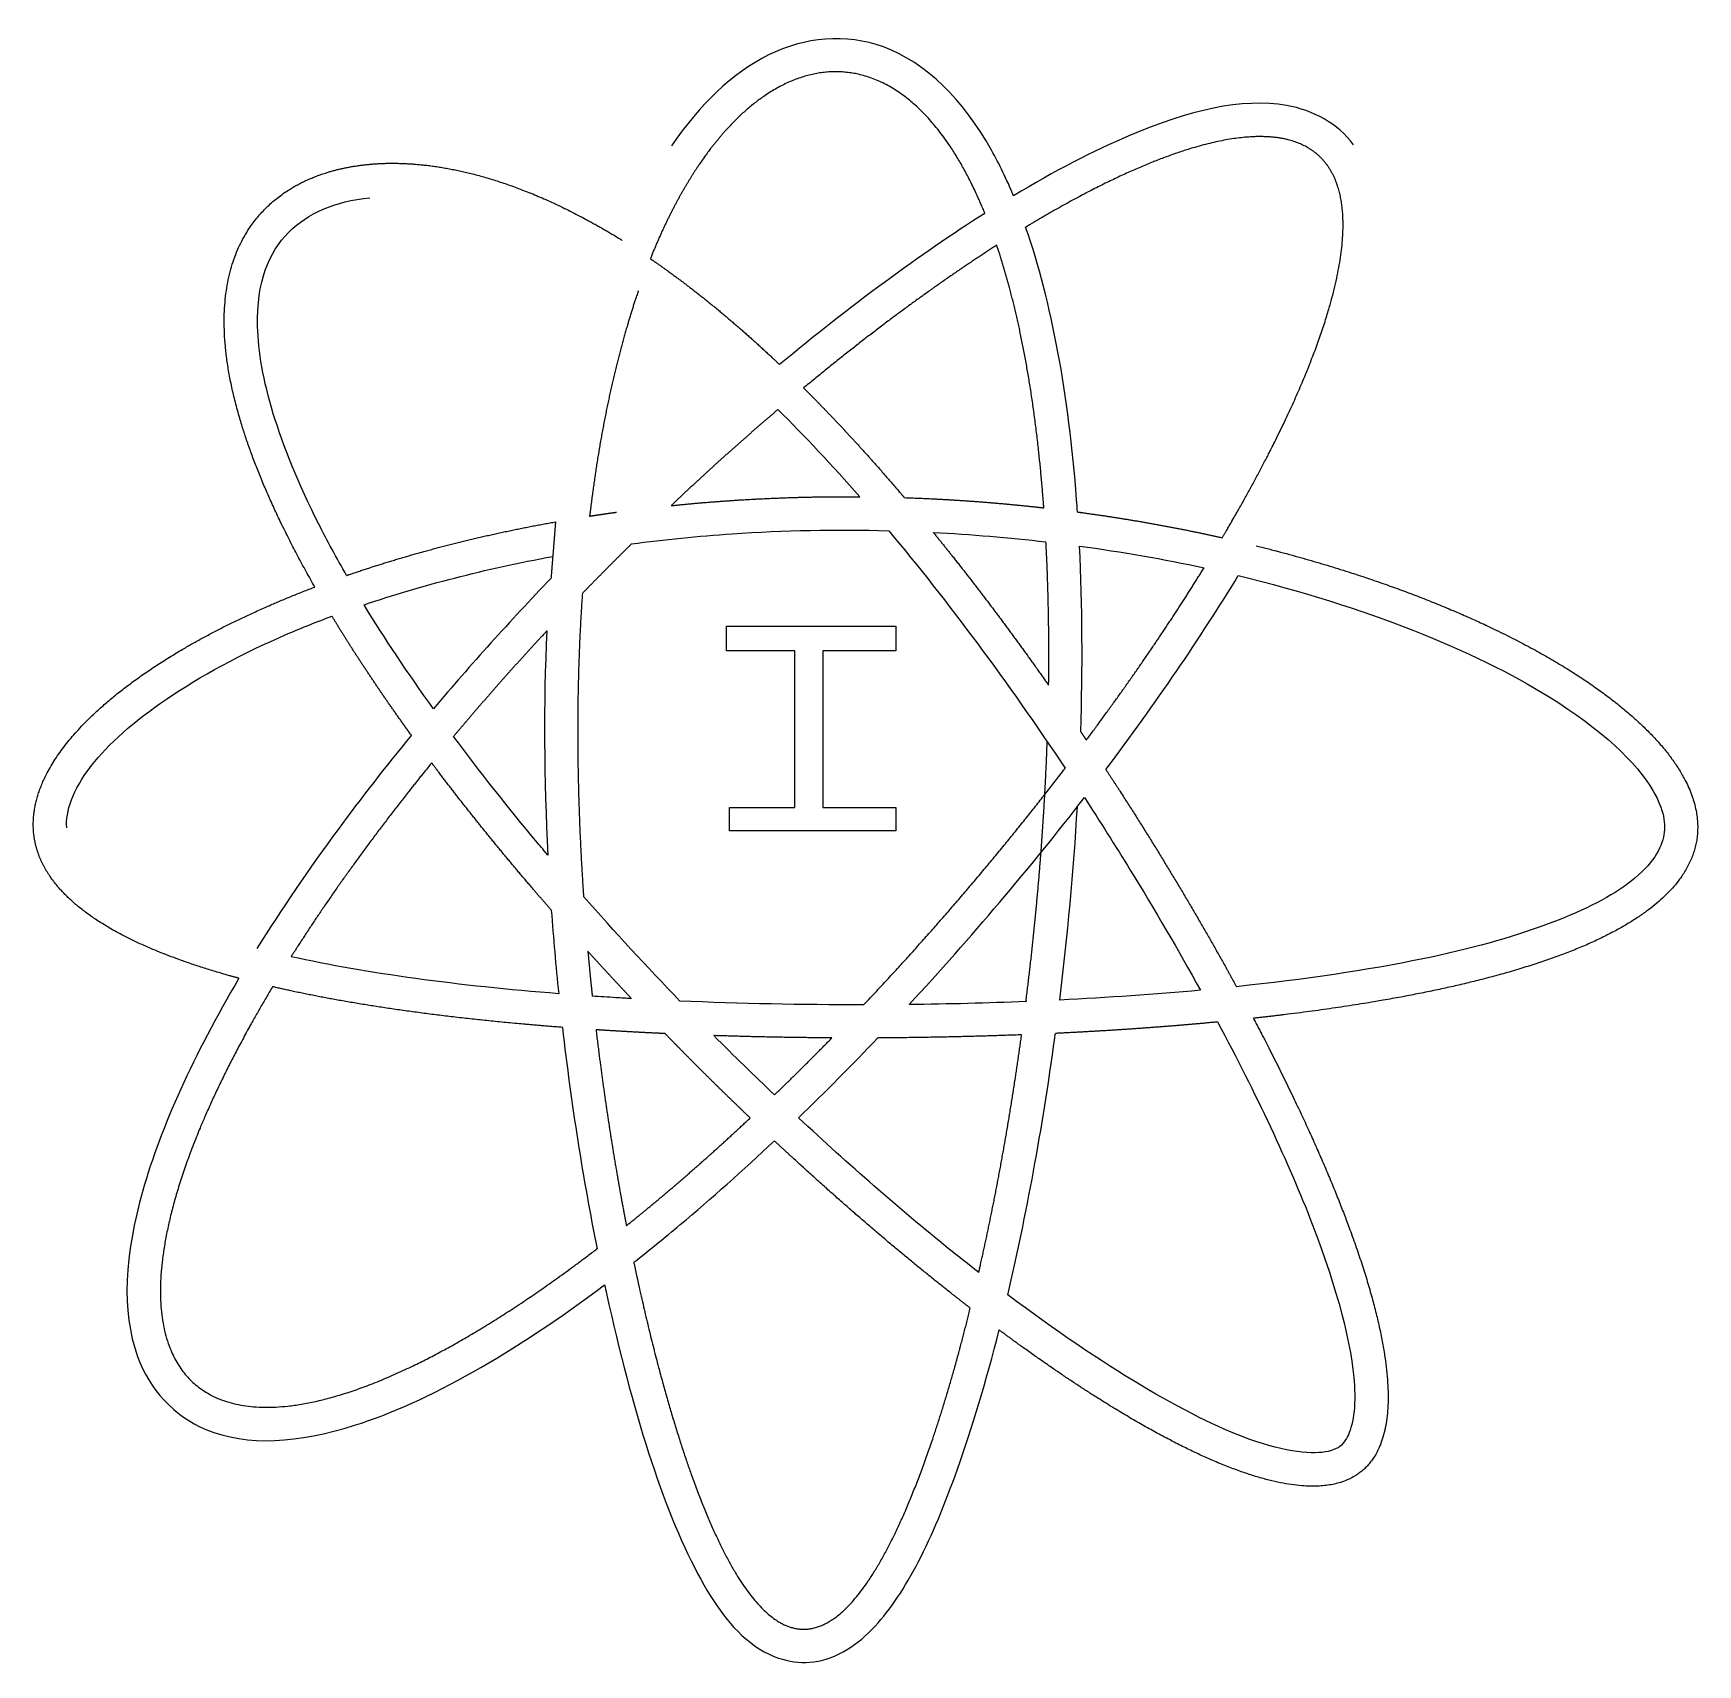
# Model space of a CAD drawing. Header units: millimetres. Extents: x -30 to 20, y -25.1 to 23.9.
import ezdxf

# ---------------------------------------------------------------- set-up
doc = ezdxf.new("R2010")
doc.units = ezdxf.units.MM
doc.layers.get('0').update_dxf_attribs({"linetype": 'CONTINUOUS'})

msp = doc.modelspace()

# ---------------------------------------------------------------- linework, layer by layer
for p, q in [((-7.127, 6.134), (-6.287, 6.134)), ((-6.287, -0.025), (-7.127, -0.025))]:
    msp.add_line(p, q)
msp.add_lwpolyline([(-9.18, 6.134), (-4.094, 6.134), (-4.094, 5.388), (-6.287, 5.388), (-6.287, 0.675), (-4.094, 0.675), (-4.094, -0.025), (-9.087, -0.025), (-9.087, 0.675), (-7.127, 0.675), (-7.127, 5.388), (-9.18, 5.388)], close=True)
for points, degree, knots in [([(-0.553, 19.066), (-0.759, 19.556), (-0.98, 20.012), (-1.217, 20.433), (-2.077, 21.962), (-3.169, 23.058), (-4.466, 23.534), (-5.591, 23.946), (-6.828, 23.834), (-7.913, 23.296), (-9.017, 22.748), (-9.989, 21.798), (-10.828, 20.561)], 3, [0.8252866, 0.8252866, 0.8252866, 0.8252866, 0.8411987, 0.8411987, 0.8411987, 0.8989609, 0.8989609, 0.8989609, 0.9490336, 0.9490336, 0.9490336, 1, 1, 1, 1]), ([(-1.415, 18.534), (-1.603, 18.997), (-2.179, 20.25), (-3.271, 21.905), (-5.06, 23.177), (-7.013, 22.974), (-8.587, 21.823), (-9.547, 20.668), (-10, 20), (-10.324, 19.522), (-10.634, 18.998), (-10.929, 18.43), (-11.207, 17.82), (-11.466, 17.172)], 5, [0.8235969, 0.8235969, 0.8235969, 0.8235969, 0.8235969, 0.8235969, 0.85, 0.9, 0.95, 1, 1, 1, 1, 1, 1.0357893, 1.0357893, 1.0357893, 1.0357893, 1.0357893, 1.0357893]), ([(9.66, 20.596), (9.187, 21.234), (8.448, 21.638), (7.652, 21.776), (6.295, 22.011), (4.731, 21.633), (2.913, 20.863), (1.839, 20.408), (0.674, 19.802), (-0.553, 19.066)], 3, [0, 0, 0, 0, 0.035587, 0.035587, 0.035587, 0.0963124, 0.0963124, 0.0963124, 0.1321589, 0.1321589, 0.1321589, 0.1321589]), ([(5.716, 8.786), (5.813, 8.95), (6.79, 10.616), (8.364, 13.629), (9.333, 16.237), (9.6, 18.25), (9.209, 19.526), (8.857, 20), (8.506, 20.474), (7.489, 21.093), (5.86, 21.032), (3.703, 20.288), (1.166, 18.938), (-0.182, 18.122), (-0.19, 18.117)], 5, [0.8594029, 0.8594029, 0.8594029, 0.8594029, 0.8594029, 0.8594029, 0.8666667, 0.9333333, 1, 1, 1, 1, 1, 1.0666667, 1.1333333, 1.1337291, 1.1337291, 1.1337291, 1.1337291, 1.1337291, 1.1337291]), ([(-21.546, 7.306), (-22.182, 8.423), (-23.309, 10.634), (-24.416, 13.651), (-24.617, 16.852), (-23.359, 18.83), (-21.829, 19.662), (-20.634, 19.933), (-20, 20), (-19.366, 20.067), (-18.025, 20.061), (-16.508, 19.77), (-14.911, 19.185), (-13.258, 18.306), (-12.384, 17.769), (-12.316, 17.726)], 5, [0.8027079, 0.8027079, 0.8027079, 0.8027079, 0.8027079, 0.8027079, 0.85, 0.9, 0.95, 1, 1, 1, 1, 1, 1.05, 1.1, 1.1042414, 1.1042414, 1.1042414, 1.1042414, 1.1042414, 1.1042414]), ([(-20.591, 7.653), (-20.896, 8.182), (-21.176, 8.698), (-21.429, 9.198), (-22.651, 11.612), (-23.233, 13.65), (-23.267, 15.131), (-23.299, 16.49), (-22.928, 17.361), (-22.333, 17.963), (-21.767, 18.536), (-20.941, 18.896), (-19.896, 19.005)], 3, [0.8014314, 0.8014314, 0.8014314, 0.8014314, 0.8151618, 0.8151618, 0.8151618, 0.8814508, 0.8814508, 0.8814508, 0.9422541, 0.9422541, 0.9422541, 1, 1, 1, 1]), ([(1.367, 9.56), (1.359, 9.683), (1.35, 9.805), (1.341, 9.927), (1.101, 13.085), (0.595, 15.881), (-0.19, 18.117)], 3, [0.74567216, 0.74567216, 0.74567216, 0.74567216, 0.74825741, 0.74825741, 0.74825741, 0.81542291, 0.81542291, 0.81542291, 0.81542291]), ([(0.356, 9.685), (0.35, 9.767), (0.24, 11.234), (0.044, 12.983), (-0.229, 14.606), (-0.577, 16.075), (-0.974, 17.322), (-1.059, 17.575)], 5, [0.74706214, 0.74706214, 0.74706214, 0.74706214, 0.74706214, 0.74706214, 0.75, 0.8, 0.8131575, 0.8131575, 0.8131575, 0.8131575, 0.8131575, 0.8131575]), ([(-11.466, 17.172), (-10.891, 16.779), (-10.123, 16.214), (-9.347, 15.591), (-8.564, 14.91), (-7.776, 14.173), (-7.582, 13.989)], 5, [0.11471968, 0.11471968, 0.11471968, 0.11471968, 0.11471968, 0.11471968, 0.15, 0.16142391, 0.16142391, 0.16142391, 0.16142391, 0.16142391, 0.16142391]), ([(-11.827, 16.204), (-11.852, 16.129), (-12.209, 15.083), (-12.562, 13.811), (-12.859, 12.448), (-13.097, 11.008), (-13.271, 9.605), (-13.291, 9.435)], 5, [0.04613545, 0.04613545, 0.04613545, 0.04613545, 0.04613545, 0.04613545, 0.05, 0.1, 0.10686459, 0.10686459, 0.10686459, 0.10686459, 0.10686459, 0.10686459]), ([(-6.861, 13.288), (-6.35, 12.779), (-5.747, 12.153), (-5.141, 11.497), (-4.533, 10.812), (-3.925, 10.099), (-3.834, 9.992)], 5, [0.16992325, 0.16992325, 0.16992325, 0.16992325, 0.16992325, 0.16992325, 0.2, 0.20528313, 0.20528313, 0.20528313, 0.20528313, 0.20528313, 0.20528313]), ([(-10.844, 9.751), (-9.868, 9.852), (-8.743, 9.941), (-7.606, 9.999), (-6.463, 10.025), (-5.317, 10.02), (-5.177, 10.019)], 5, [1.21775583, 1.21775583, 1.21775583, 1.21775583, 1.21775583, 1.21775583, 1.25, 1.25447481, 1.25447481, 1.25447481, 1.25447481, 1.25447481, 1.25447481]), ([(1.367, 9.56), (1.464, 9.547), (2.358, 9.426), (3.242, 9.286), (4.113, 9.128), (4.968, 8.954), (5.716, 8.786)], 5, [0.29678919, 0.29678919, 0.29678919, 0.29678919, 0.29678919, 0.29678919, 0.3, 0.32633233, 0.32633233, 0.32633233, 0.32633233, 0.32633233, 0.32633233]), ([(-20.591, 7.653), (-20.528, 7.675), (-19.385, 8.068), (-18.176, 8.429), (-16.91, 8.754), (-15.594, 9.037), (-14.316, 9.264)], 5, [1.14741278, 1.14741278, 1.14741278, 1.14741278, 1.14741278, 1.14741278, 1.15, 1.19430598, 1.19430598, 1.19430598, 1.19430598, 1.19430598, 1.19430598]), ([(-14.316, 9.264), (-14.326, 9.133), (-14.347, 8.871), (-14.374, 8.532), (-14.401, 8.192), (-14.428, 7.853), (-14.445, 7.645), (-14.451, 7.568)], 5, [0, 0, 0, 0, 0, 0, 0.2, 0.4, 0.5173926, 0.5173926, 0.5173926, 0.5173926, 0.5173926, 0.5173926]), ([(-12.033, 8.601), (-11.041, 8.733), (-10.029, 8.835), (-9.005, 8.905), (-7.455, 9.01), (-5.879, 9.04), (-4.304, 8.998)], 3, [0.20896489, 0.20896489, 0.20896489, 0.20896489, 0.22936797, 0.22936797, 0.22936797, 0.26022745, 0.26022745, 0.26022745, 0.26022745]), ([(-2.965, 8.946), (-2.369, 8.214), (-1.672, 7.328), (-0.976, 6.41), (-0.284, 5.464), (0.4, 4.494), (0.5, 4.353)], 5, [0.21538196, 0.21538196, 0.21538196, 0.21538196, 0.21538196, 0.21538196, 0.25, 0.25589894, 0.25589894, 0.25589894, 0.25589894, 0.25589894, 0.25589894]), ([(6.734, 8.545), (7.191, 8.431), (9.012, 7.954), (12.02, 6.989), (15.738, 5.345), (19.143, 2.936), (20.648, 0.184), (19.527, -2.208), (16.296, -3.879), (12.529, -4.828), (9.358, -5.336), (7.328, -5.581), (6.652, -5.655)], 5, [0.333581, 0.333581, 0.333581, 0.333581, 0.333581, 0.333581, 0.35, 0.4, 0.45, 0.5, 0.55, 0.6, 0.65, 0.6742355, 0.6742355, 0.6742355, 0.6742355, 0.6742355, 0.6742355]), ([(2.219, 1.821), (2.965, 2.812), (3.675, 3.8), (4.341, 4.775), (5.006, 5.75), (5.627, 6.71), (6.198, 7.647)], 3, [0.80573739, 0.80573739, 0.80573739, 0.80573739, 0.82987688, 0.82987688, 0.82987688, 0.85399586, 0.85399586, 0.85399586, 0.85399586]), ([(6.198, 7.647), (9.998, 6.73), (13.281, 5.404), (15.536, 4.008), (17.116, 3.029), (18.178, 2.01), (18.656, 1.188), (18.99, 0.612), (19.054, 0.178), (18.97, -0.213), (18.878, -0.643), (18.568, -1.121), (17.874, -1.632), (16.72, -2.481), (14.559, -3.286), (11.74, -3.869), (10.075, -4.213), (8.18, -4.491), (6.143, -4.705)], 3, [0.3314154, 0.3314154, 0.3314154, 0.3314154, 0.4146908, 0.4146908, 0.4146908, 0.4730386, 0.4730386, 0.4730386, 0.5138831, 0.5138831, 0.5138831, 0.5586858, 0.5586858, 0.5586858, 0.6331384, 0.6331384, 0.6331384, 0.6771094, 0.6771094, 0.6771094, 0.6771094]), ([(-23.826, -4.453), (-24.066, -4.388), (-25.306, -4.039), (-27.293, -3.328), (-28.767, -2.474), (-29.657, -1.483), (-29.967, -0.507), (-30, 0), (-30.033, 0.507), (-29.854, 1.556), (-28.924, 3.1), (-27.075, 4.67), (-24.435, 6.118), (-22.464, 6.957), (-21.546, 7.306)], 5, [0.8882623, 0.8882623, 0.8882623, 0.8882623, 0.8882623, 0.8882623, 0.9, 0.95, 1, 1, 1, 1, 1, 1.05, 1.1, 1.1393894, 1.1393894, 1.1393894, 1.1393894, 1.1393894, 1.1393894]), ([(-13.509, 7.112), (-13.554, 6.47), (-13.651, 4.701), (-13.681, 2.881), (-13.646, 1.033), (-13.554, -0.822), (-13.473, -1.993)], 5, [0.12519456, 0.12519456, 0.12519456, 0.12519456, 0.12519456, 0.12519456, 0.15, 0.1927671, 0.1927671, 0.1927671, 0.1927671, 0.1927671, 0.1927671]), ([(-29.002, 0.065), (-29.035, 0.565), (-28.838, 1.193), (-28.253, 1.943), (-27.267, 3.207), (-25.198, 4.682), (-22.344, 5.905), (-21.923, 6.086), (-21.485, 6.261), (-21.032, 6.43)], 3, [0, 0, 0, 0, 0.0479576, 0.0479576, 0.0479576, 0.1288501, 0.1288501, 0.1288501, 0.1407812, 0.1407812, 0.1407812, 0.1407812]), ([(-14.576, 5.986), (-14.616, 5.944), (-15.197, 5.318), (-15.769, 4.687), (-16.33, 4.052), (-16.878, 3.413), (-17.378, 2.816)], 5, [0.26482625, 0.26482625, 0.26482625, 0.26482625, 0.26482625, 0.26482625, 0.26666667, 0.29224603, 0.29224603, 0.29224603, 0.29224603, 0.29224603, 0.29224603]), ([(-18.646, 2.85), (-19.419, 1.907), (-20.157, 0.962), (-20.848, 0.023), (-21.742, -1.189), (-22.558, -2.389), (-23.285, -3.56)], 3, [0.29738064, 0.29738064, 0.29738064, 0.29738064, 0.32125951, 0.32125951, 0.32125951, 0.35210371, 0.35210371, 0.35210371, 0.35210371]), ([(-14.545, -0.751), (-14.649, -0.628), (-14.752, -0.504), (-14.855, -0.381), (-15.752, 0.693), (-16.597, 1.764), (-17.378, 2.816)], 3, [0.73434854, 0.73434854, 0.73434854, 0.73434854, 0.73718062, 0.73718062, 0.73718062, 0.76190832, 0.76190832, 0.76190832, 0.76190832]), ([(-0.18, -5.152), (-0.177, -5.123), (0.017, -3.581), (0.18, -2.014), (0.31, -0.438), (0.404, 1.134), (0.458, 2.656)], 5, [0.64904811, 0.64904811, 0.64904811, 0.64904811, 0.64904811, 0.64904811, 0.65, 0.69945877, 0.69945877, 0.69945877, 0.69945877, 0.69945877, 0.69945877]), ([(-18.035, 2.021), (-18.687, 1.219), (-19.613, 0.038), (-20.484, -1.138), (-21.292, -2.301), (-22.03, -3.441), (-22.26, -3.804)], 5, [0.29905774, 0.29905774, 0.29905774, 0.29905774, 0.29905774, 0.29905774, 0.33333333, 0.34953361, 0.34953361, 0.34953361, 0.34953361, 0.34953361, 0.34953361]), ([(-14.441, -2.407), (-14.977, -1.792), (-15.735, -0.902), (-16.466, -0.012), (-17.166, 0.873), (-17.833, 1.751), (-18.035, 2.021)], 5, [0.72669015, 0.72669015, 0.72669015, 0.72669015, 0.72669015, 0.72669015, 0.75, 0.760366, 0.760366, 0.760366, 0.760366, 0.760366, 0.760366]), ([(-5.057, -5.251), (-3.8, -3.922), (-2.539, -2.517), (-1.314, -1.079), (-0.139, 0.377), (0.975, 1.831), (0.995, 1.859)], 5, [0.74141313, 0.74141313, 0.74141313, 0.74141313, 0.74141313, 0.74141313, 0.8, 0.80112431, 0.80112431, 0.80112431, 0.80112431, 0.80112431, 0.80112431]), ([(2.219, 1.821), (2.603, 1.236), (3.436, -0.057), (4.244, -1.369), (5.021, -2.688), (5.757, -3.998), (6.143, -4.705)], 5, [0.276541, 0.276541, 0.276541, 0.276541, 0.276541, 0.276541, 0.3, 0.32788819, 0.32788819, 0.32788819, 0.32788819, 0.32788819, 0.32788819]), ([(1.576, 0.978), (2.044, 0.259), (2.504, -0.47), (2.955, -1.203), (3.692, -2.403), (4.399, -3.615), (5.06, -4.812)], 3, [0.27889832, 0.27889832, 0.27889832, 0.27889832, 0.29634148, 0.29634148, 0.29634148, 0.32490332, 0.32490332, 0.32490332, 0.32490332]), ([(-23.826, -4.453), (-25.182, -6.752), (-26.175, -8.92), (-26.713, -10.827), (-27.257, -12.756), (-27.371, -14.442), (-26.873, -15.817), (-26.515, -16.807), (-25.778, -17.611), (-24.822, -18.008), (-23.562, -18.531), (-22.041, -18.42), (-20.351, -17.885), (-18.143, -17.187), (-15.573, -15.714), (-12.842, -13.664)], 3, [0.3599992, 0.3599992, 0.3599992, 0.3599992, 0.4214295, 0.4214295, 0.4214295, 0.4835409, 0.4835409, 0.4835409, 0.5281889, 0.5281889, 0.5281889, 0.5869937, 0.5869937, 0.5869937, 0.6637716, 0.6637716, 0.6637716, 0.6637716]), ([(-22.815, -4.706), (-23.376, -5.641), (-24.684, -7.994), (-26.196, -11.506), (-26.79, -15.423), (-24.866, -18.035), (-21.006, -17.524), (-17.247, -15.574), (-14.502, -13.677), (-13.082, -12.591), (-13.067, -12.58)], 5, [0.3576389, 0.3576389, 0.3576389, 0.3576389, 0.3576389, 0.3576389, 0.4, 0.4666667, 0.5333333, 0.6, 0.6666667, 0.6673656, 0.6673656, 0.6673656, 0.6673656, 0.6673656, 0.6673656]), ([(-14.109, -5.928), (-15.233, -5.842), (-17.144, -5.667), (-18.957, -5.445), (-20.646, -5.174), (-22.187, -4.852), (-22.815, -4.706)], 5, [0.81124879, 0.81124879, 0.81124879, 0.81124879, 0.81124879, 0.81124879, 0.85, 0.87872144, 0.87872144, 0.87872144, 0.87872144, 0.87872144, 0.87872144]), ([(-12.031, -5.063), (-12.188, -5.054), (-12.345, -5.045), (-12.501, -5.035), (-12.739, -5.021), (-12.976, -5.006), (-13.211, -4.99)], 3, [0.797526778, 0.797526778, 0.797526778, 0.797526778, 0.800710983, 0.800710983, 0.800710983, 0.805563769, 0.805563769, 0.805563769, 0.805563769]), ([(-13.098, -6), (-13.01, -6.742), (-12.852, -7.958), (-12.675, -9.152), (-12.48, -10.318), (-12.27, -11.448), (-12.185, -11.888)], 5, [0.22228389, 0.22228389, 0.22228389, 0.22228389, 0.22228389, 0.22228389, 0.25, 0.26803293, 0.26803293, 0.26803293, 0.26803293, 0.26803293, 0.26803293]), ([(-11.023, -6.115), (-11.312, -6.102), (-11.731, -6.081), (-12.147, -6.059), (-12.56, -6.034), (-12.97, -6.008), (-13.098, -6)], 5, [0.79045361, 0.79045361, 0.79045361, 0.79045361, 0.79045361, 0.79045361, 0.8, 0.80433516, 0.80433516, 0.80433516, 0.80433516, 0.80433516, 0.80433516]), ([(6.652, -5.655), (6.846, -6.022), (7.686, -7.639), (9.024, -10.434), (10.476, -14.13), (11.197, -17.912), (9.996, -20.166), (7.067, -19.904), (3.775, -18.283), (1.098, -16.54), (-0.537, -15.355), (-0.987, -15.021)], 5, [0.3354063, 0.3354063, 0.3354063, 0.3354063, 0.3354063, 0.3354063, 0.35, 0.4, 0.45, 0.5, 0.55, 0.6, 0.6186679, 0.6186679, 0.6186679, 0.6186679, 0.6186679, 0.6186679]), ([(5.577, -5.765), (6.727, -7.916), (7.709, -9.993), (8.42, -11.838), (9.174, -13.792), (9.616, -15.489), (9.688, -16.675), (9.736, -17.476), (9.608, -18.014), (9.449, -18.28), (9.316, -18.5), (9.197, -18.594), (8.898, -18.668), (8.473, -18.772), (7.638, -18.707), (6.516, -18.298), (4.676, -17.628), (2.111, -16.097), (-0.728, -13.963)], 3, [0.3325185, 0.3325185, 0.3325185, 0.3325185, 0.3842988, 0.3842988, 0.3842988, 0.4391489, 0.4391489, 0.4391489, 0.4761603, 0.4761603, 0.4761603, 0.5067888, 0.5067888, 0.5067888, 0.5502723, 0.5502723, 0.5502723, 0.6215115, 0.6215115, 0.6215115, 0.6215115]), ([(5.577, -5.765), (5.06, -5.815), (4.109, -5.899), (3.139, -5.972), (2.153, -6.035), (1.154, -6.087), (0.704, -6.108)], 5, [0.68185428, 0.68185428, 0.68185428, 0.68185428, 0.68185428, 0.68185428, 0.7, 0.71473444, 0.71473444, 0.71473444, 0.71473444, 0.71473444, 0.71473444]), ([(-1.6, -13.295), (-1.554, -13.096), (-1.257, -11.772), (-0.978, -10.379), (-0.72, -8.93), (-0.488, -7.438), (-0.312, -6.151)], 5, [0.5923865, 0.5923865, 0.5923865, 0.5923865, 0.5923865, 0.5923865, 0.6, 0.64248223, 0.64248223, 0.64248223, 0.64248223, 0.64248223, 0.64248223]), ([(-0.728, -13.963), (-0.174, -11.611), (0.31, -8.989), (0.685, -6.24), (0.692, -6.196), (0.698, -6.152), (0.704, -6.108)], 3, [0.58895404, 0.58895404, 0.58895404, 0.58895404, 0.64278656, 0.64278656, 0.64278656, 0.64365219, 0.64365219, 0.64365219, 0.64365219]), ([(-1.6, -13.295), (-1.903, -13.059), (-2.208, -12.816), (-2.516, -12.568), (-3.988, -11.377), (-5.505, -10.052), (-7.013, -8.643)], 3, [0.62873517, 0.62873517, 0.62873517, 0.62873517, 0.63620555, 0.63620555, 0.63620555, 0.6719569, 0.6719569, 0.6719569, 0.6719569]), ([(-11.963, -12.988), (-11.502, -12.626), (-11.037, -12.248), (-10.569, -11.856), (-9.632, -11.07), (-8.685, -10.226), (-7.74, -9.336)], 3, [0.6719535, 0.6719535, 0.6719535, 0.6719535, 0.68476425, 0.68476425, 0.68476425, 0.71040584, 0.71040584, 0.71040584, 0.71040584]), ([(-1.853, -14.365), (-2.447, -13.907), (-3.604, -12.99), (-4.784, -12.005), (-5.977, -10.961), (-7.17, -9.869), (-7.74, -9.336)], 5, [0.62579265, 0.62579265, 0.62579265, 0.62579265, 0.62579265, 0.62579265, 0.65, 0.67228525, 0.67228525, 0.67228525, 0.67228525, 0.67228525, 0.67228525]), ([(-11.963, -12.988), (-11.85, -13.529), (-11.478, -15.22), (-10.799, -17.877), (-9.749, -21.046), (-8.295, -23.772), (-6.565, -24.601), (-4.866, -23.023), (-3.527, -20.116), (-2.605, -17.257), (-2.065, -15.224), (-1.853, -14.365)], 5, [0.2771903, 0.2771903, 0.2771903, 0.2771903, 0.2771903, 0.2771903, 0.3, 0.35, 0.4, 0.45, 0.5, 0.55, 0.5840706, 0.5840706, 0.5840706, 0.5840706, 0.5840706, 0.5840706]), ([(-12.842, -13.664), (-12.822, -13.752), (-12.803, -13.841), (-12.784, -13.929), (-12.009, -17.439), (-11.097, -20.365), (-10.046, -22.34), (-9.551, -23.269), (-9.032, -24.006), (-8.344, -24.503), (-7.84, -24.866), (-7.191, -25.08), (-6.551, -24.993), (-5.832, -24.895), (-5.226, -24.476), (-4.711, -23.918), (-3.774, -22.902), (-2.996, -21.322), (-2.24, -19.207), (-1.801, -17.978), (-1.379, -16.568), (-0.987, -15.021)], 3, [0.2811308, 0.2811308, 0.2811308, 0.2811308, 0.283376, 0.283376, 0.283376, 0.372954, 0.372954, 0.372954, 0.4151001, 0.4151001, 0.4151001, 0.4459839, 0.4459839, 0.4459839, 0.4807126, 0.4807126, 0.4807126, 0.5439811, 0.5439811, 0.5439811, 0.580732, 0.580732, 0.580732, 0.580732])]:
    msp.add_open_spline(points, degree=degree, knots=knots)
for points, degree in [([(-1.415, 18.534), (-3.368, 17.297), (-5.459, 15.755), (-7.582, 13.989)], 3), ([(-1.059, 17.575), (-2.157, 16.872), (-3.298, 16.084), (-4.469, 15.218), (-5.661, 14.283), (-6.861, 13.288)], 5), ([(-7.633, 12.639), (-8.276, 12.091), (-8.921, 11.527), (-9.565, 10.948), (-10.206, 10.355), (-10.844, 9.751)], 5), ([(-7.633, 12.639), (-6.822, 11.837), (-6.002, 10.962), (-5.177, 10.019)], 3), ([(-13.291, 9.435), (-13.131, 9.46), (-12.971, 9.484), (-12.81, 9.508), (-12.648, 9.53), (-12.487, 9.553)], 5), ([(-3.834, 9.992), (-2.99, 9.964), (-2.147, 9.919), (-1.307, 9.857), (-0.472, 9.779), (0.356, 9.685)], 5), ([(-12.033, 8.601), (-12.331, 8.308), (-12.628, 8.012), (-12.923, 7.713), (-13.217, 7.413), (-13.509, 7.112)], 5), ([(-4.304, 8.998), (-2.523, 6.869), (-0.719, 4.43), (0.995, 1.859)], 3), ([(-2.965, 8.946), (-1.827, 8.887), (-0.695, 8.792), (0.42, 8.663)], 3), ([(0.5, 4.353), (0.512, 5.24), (0.51, 6.118), (0.494, 6.982), (0.465, 7.831), (0.42, 8.663)], 5), ([(1.466, 2.952), (1.526, 4.867), (1.517, 6.747), (1.428, 8.536)], 3), ([(1.428, 8.536), (2.707, 8.362), (3.96, 8.143), (5.169, 7.882)], 3), ([(-20.067, 6.772), (-18.343, 7.354), (-16.43, 7.85), (-14.398, 8.226)], 3), ([(-14.451, 7.568), (-15.677, 6.288), (-16.864, 4.972), (-17.983, 3.645)], 3), ([(1.633, 2.704), (2.42, 3.76), (3.172, 4.813), (3.884, 5.855), (4.551, 6.88), (5.169, 7.882)], 5), ([(-17.983, 3.645), (-18.752, 4.717), (-19.451, 5.765), (-20.067, 6.772)], 3), ([(-18.646, 2.85), (-19.18, 3.586), (-19.687, 4.315), (-20.165, 5.033), (-20.614, 5.738), (-21.032, 6.43)], 5), ([(-14.576, 5.986), (-14.682, 3.795), (-14.663, 1.522), (-14.545, -0.751)], 3), ([(1.466, 2.952), (1.499, 2.903), (1.533, 2.853), (1.566, 2.803), (1.6, 2.753), (1.633, 2.704)], 5), ([(-3.691, -5.242), (-1.842, -3.244), (-0.058, -1.135), (1.576, 0.978)], 3), ([(0.833, -5.106), (1.07, -3.193), (1.25, -1.237), (1.364, 0.706)], 3), ([(-10.576, -5.135), (-11.572, -4.104), (-12.543, -3.051), (-13.473, -1.993)], 3), ([(-14.441, -2.407), (-14.38, -3.247), (-14.306, -4.085), (-14.22, -4.916)], 3), ([(-14.22, -4.916), (-17.227, -4.679), (-19.981, -4.308), (-22.26, -3.804)], 3), ([(-12.031, -5.063), (-12.297, -4.781), (-12.562, -4.498), (-12.824, -4.213), (-13.085, -3.929), (-13.343, -3.643)], 5), ([(-13.343, -3.643), (-13.319, -3.913), (-13.293, -4.183), (-13.267, -4.453), (-13.24, -4.722), (-13.211, -4.99)], 5), ([(5.06, -4.812), (3.697, -4.937), (2.28, -5.035), (0.833, -5.106)], 3), ([(-5.057, -5.251), (-6.916, -5.253), (-8.771, -5.214), (-10.576, -5.135)], 3), ([(-0.18, -5.152), (-1.339, -5.199), (-2.513, -5.229), (-3.691, -5.242)], 3), ([(-14.109, -5.928), (-13.841, -8.247), (-13.485, -10.495), (-13.067, -12.58)], 3), ([(-8.466, -8.65), (-8.983, -8.156), (-9.498, -7.655), (-10.011, -7.147), (-10.519, -6.634), (-11.023, -6.115)], 5), ([(-7.738, -7.958), (-8.349, -7.375), (-8.957, -6.779), (-9.559, -6.174)], 3), ([(-6.011, -6.243), (-6.726, -6.239), (-7.439, -6.23), (-8.15, -6.216), (-8.857, -6.198), (-9.559, -6.174)], 5), ([(-7.738, -7.958), (-7.391, -7.625), (-7.045, -7.286), (-6.7, -6.943), (-6.355, -6.595), (-6.011, -6.243)], 5), ([(-7.013, -8.643), (-6.215, -7.871), (-5.419, -7.068), (-4.632, -6.244)], 3), ([(-0.312, -6.151), (-1.167, -6.184), (-2.029, -6.21), (-2.895, -6.228), (-3.763, -6.24), (-4.632, -6.244)], 5), ([(-12.185, -11.888), (-11.452, -11.301), (-10.711, -10.681), (-9.965, -10.031), (-9.216, -9.353), (-8.466, -8.65)], 5)]:
    msp.add_open_spline(points, degree=degree)

doc.saveas('drawing.dxf')
